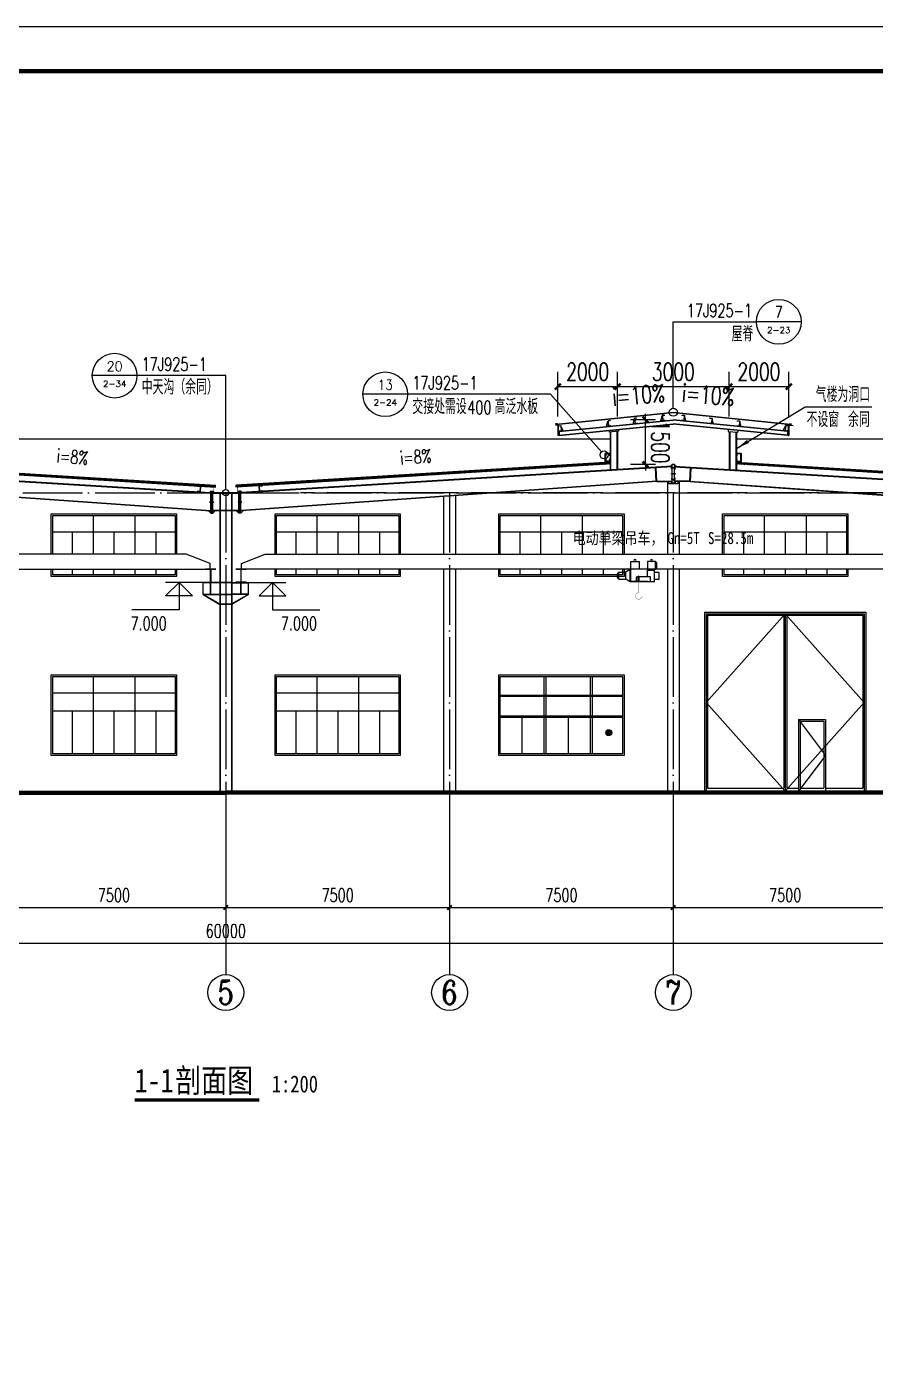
# Model space of a CAD drawing. Extents: x 14591016 to 15383666, y -730593 to -510197.
# Drawn here: x 15309785 to 15338244, y -617306 to -572943 of the extents above; entities that cross this region are included whole.
import ezdxf
from ezdxf.enums import TextEntityAlignment as Align

# ---------------------------------------------------------------- set-up
doc = ezdxf.new("R2010")
doc.units = 0
doc.header["$LTSCALE"] = 1000
doc.header["$MEASUREMENT"] = 0
doc.linetypes.add('DOTE', pattern=[2.42, 2, -0.2, 0.02, -0.2])
for name, color, linetype in [('06', 7, 'Continuous'), ('11', 3, 'Continuous'), ('AXIS', 3, 'Continuous'), ('AXIS_TEXT', 7, 'Continuous'), ('COLUMN', 2, 'Continuous'), ('DIM_IDEN', 3, 'Continuous'), ('DIM_LEAD', 3, 'Continuous'), ('DIM_SYMB', 3, 'Continuous'), ('DOTE', 1, 'DOTE'), ('PUB_DIM', 3, 'Continuous'), ('PUB_TEXT', 7, 'Continuous'), ('S_FLOOR', 2, 'Continuous'), ('TK', 4, 'Continuous'), ('WINDOW', 4, 'Continuous'), ('填充', 251, 'Continuous'), ('彩板', 4, 'Continuous'), ('梁柱', 3, 'Continuous'), ('立面线条', 7, 'Continuous')]:
    doc.layers.add(name, color=color, linetype=linetype)
doc.styles.add('_TCH_AXIS', font='COMPLEX', dxfattribs={"bigfont": 'GBCBIG'})
doc.styles.add('_TCH_DIM', font='SIMPLEX', dxfattribs={"bigfont": 'GBCBIG'})
doc.styles.add('_TCH_DIM_T3', font='SIMPLEX', dxfattribs={"width": 0.705882, "bigfont": 'GBCBIG'})
doc.styles.add('_TCH_LABEL', font='COMPLEX', dxfattribs={"bigfont": 'GBCBIG'})
doc.styles.add('COMPLEX', font='COMPLEX')
doc.styles.add('YAYA', font='', dxfattribs={"width": 0.8, "height": 1})
doc.styles.add('宋', font='', dxfattribs={"width": 0.8})
doc.styles.get('YAYA').set_extended_font_data('SimSun')
doc.styles.get('宋').set_extended_font_data('SimSun')
doc.dimstyles.new('_TCH_ARCH&&150', dxfattribs={"dimtxt": 446.25, "dimasz": 150, "dimexe": 375, "dimexo": 450, "dimgap": 189.375, "dimtad": 1, "dimdec": 0, "dimzin": 0, "dimdsep": 46, "dimtxsty": '_TCH_DIM_T3', "dimblk": 'ARCHTICK', "dimcen": 0.09, "dimclrt": 7, "dimazin": 2, "dimtfac": 1, "dimtdec": 0, "dimtix": 1, "dimtmove": 2, "dimatfit": 3, "dimfxl": 0, "dimtolj": 1, "dimtzin": 0, "dimarcsym": 0})
doc.dimstyles.new('_TCH_ARCH&&200', dxfattribs={"dimtxt": 595, "dimasz": 200, "dimexe": 500, "dimexo": 600, "dimgap": 200, "dimtad": 1, "dimdec": 0, "dimzin": 0, "dimdsep": 46, "dimtxsty": '_TCH_DIM_T3', "dimblk": 'ARCHTICK', "dimcen": 0.09, "dimclrt": 7, "dimazin": 2, "dimtfac": 1, "dimtdec": 0, "dimtix": 1, "dimtmove": 2, "dimatfit": 3, "dimfxl": 0, "dimtolj": 1, "dimtzin": 0, "dimarcsym": 0})

# ---------------------------------------------------------------- blocks, each defined once
blk = doc.blocks.new('A$C6EE6551E')
at = {"layer": 'COLUMN'}
blk.add_hatch(color=256, dxfattribs=at).paths.add_polyline_path([(5, 195), (75, 200), (77, 175), (82, 175), (80, 205), (0, 200), (13, 0), (93, 5), (91, 35), (86, 35), (88, 10), (18, 5)])
blk.add_lwpolyline([(93, 5), (13, 0), (0, 200), (80, 205), (82, 175), (77, 175), (75, 200), (5, 195), (18, 5), (88, 10), (86, 35), (91, 35)], close=True, dxfattribs=at)
blk = doc.blocks.new('A$C53AF4E09')
at = {"layer": 'COLUMN'}
blk.add_hatch(color=256, dxfattribs=at).paths.add_polyline_path([(350, 450), (0, 450), (0, 440), (170, 440), (170, 10), (0, 10), (0, 0), (350, 0), (350, 10), (180, 10), (180, 440), (350, 440)])
blk.add_lwpolyline([(0, 440), (0, 450), (350, 450), (350, 440), (180, 440), (180, 10), (350, 10), (350, 0), (0, 0), (0, 10), (170, 10), (170, 440)], close=True, dxfattribs=at)
blk = doc.blocks.new('A$C1CF62CEA')
at = {"color": 7}
for p, q in [((47, 913), (0, 867)), ((47, 677), (47, 913)), ((47, 913), (282, 913)), ((424, 1007), (282, 913)), ((282, 677), (282, 913)), ((1012, 1007), (424, 1007)), ((424, 583), (424, 1007)), ((448, 1264), (731, 1264)), ((448, 1007), (448, 1264)), ((448, 599), (448, 1007)), ((731, 1264), (731, 1007)), ((1279, 1264), (1012, 1264)), ((1012, 1264), (1012, 1007)), ((1012, 1007), (1279, 1007)), ((1012, 756), (1012, 1007)), ((1012, 975), (1247, 975)), ((1247, 583), (1247, 975)), ((1404, 897), (1247, 897)), ((1279, 1007), (1279, 1264)), ((1279, 1264), (1318, 1226)), ((1279, 1007), (1318, 1044)), ((1318, 1044), (1318, 1226)), ((1404, 662), (1404, 897)), ((0, 723), (0, 867)), ((47, 677), (0, 723)), ((47, 677), (282, 677)), ((424, 583), (282, 677)), ((1247, 583), (424, 583)), ((679, 599), (448, 599)), ((679, 744), (632, 744)), ((632, 744), (632, 599)), ((718, 779), (679, 756)), ((679, 756), (679, 583)), ((718, 779), (718, 583)), ((1110, 756), (718, 756)), ((718, 756), (718, 599)), ((1012, 599), (718, 599)), ((1012, 599), (1110, 599)), ((1110, 599), (1110, 756)), ((1404, 662), (1247, 662))]:
    blk.add_line(p, q, dxfattribs=at)
at = {"color": 7, "linetype": 'ByBlock', "const_width": 7.84}
blk.add_lwpolyline([(830, 116, -2.414214), (718, 227), (718, 583)], format="xyb", dxfattribs=at)
at = {"color": 7, "extrusion": (0, 0, -1)}
for centre in [(589, 1299), (1145, 1299)]:
    blk.add_ellipse(centre, major_axis=(24.4, 24.4), ratio=1, start_param=3.926991, end_param=10.210176, dxfattribs=at)
blk = doc.blocks.new('A$C72861E34')
for p, q in [((0, 0), (0, 150)), ((0, 150), (60, 150)), ((60, 0), (0, 0)), ((3, 147), (3, 3)), ((57, 147), (3, 147)), ((3, 3), (58, 3)), ((57, 123), (57, 147)), ((60, 123), (57, 123)), ((57, 27), (60, 27)), ((58, 3), (57, 27)), ((60, 150), (60, 123)), ((60, 27), (60, 0))]:
    blk.add_line(p, q)
blk = doc.blocks.new('A$C2E1941DB')
at = {"color": 3, "linetype": 'ByBlock'}
for points in [[(55, 0), (0, 0), (55, 150)], [(57, 150), (55, 150), (55, 0), (57, 0)], [(117, 140), (117, 160), (57, 160), (57, 0), (117, 0), (117, 20)], [(115, 140), (115, 158), (60, 158), (60, 3), (115, 3), (115, 20)]]:
    blk.add_lwpolyline(points, dxfattribs=at)
blk = doc.blocks.new('A$C19DF6FF6')
at = {"xscale": -2.0736, "yscale": 2.0736, "zscale": 2.0736, "rotation": 355.4260438756032}
blk.add_blockref('A$C2E1941DB', (242, 0), dxfattribs=at)
blk = doc.blocks.new('GeYuanFrame_76127112', base_point=(20.09, 4.53))
at = {"layer": 'TK'}
blk.add_lwpolyline([(20.09, 4.53), (20.09, 598.53), (861.09, 598.53), (861.09, 4.53)], close=True, dxfattribs=at)
at = {"layer": 'TK', "const_width": 1}
blk.add_lwpolyline([(45.09, 588.53), (851.09, 588.53), (851.09, 14.53), (45.09, 14.53)], close=True, dxfattribs=at)
blk = doc.blocks.new('_ArchTick')
at = {"color": 0, "linetype": 'ByBlock', "const_width": 0.4}
blk.add_lwpolyline([(-0.5, -0.5), (0.5, 0.5)], dxfattribs=at)
blk = doc.blocks.new('*D619')
at = {"layer": 'Defpoints', "color": 0}
for p in [(15330534, -586129), (15331466, -586129), (15331466, -587629)]:
    blk.add_point(p, dxfattribs=at)
at = {"layer": 'PUB_DIM', "color": 0, "lineweight": -2}
for p, q in [((15330534, -586129), (15330534, -585929)), ((15330866, -586129), (15330034, -586129)), ((15330534, -587630), (15330534, -586129)), ((15330866, -587630), (15330034, -587630)), ((15330534, -587630), (15330534, -587830))]:
    blk.add_line(p, q, dxfattribs=at)
at = {"layer": 'PUB_DIM', "color": 0, "lineweight": -2, "xscale": 200, "yscale": 200, "zscale": 200}
for p, rotation in [((15330534, -586129), 270.0090164253835), ((15330534, -587630), 90.00901642538352)]:
    blk.add_blockref('_ArchTick', p, dxfattribs=dict(at, rotation=rotation))
at = {"layer": 'PUB_DIM', "color": 7, "insert": (15331031, -586879), "char_height": 595, "attachment_point": 5, "rotation": 270.009, "style": '_TCH_DIM_T3'}
blk.add_mtext('\\A1;1500', dxfattribs=at)
blk = doc.blocks.new('*D620')
at = {"layer": 'Defpoints', "color": 0}
for p in [(15335336, -585018), (15333336, -586618), (15335336, -586618)]:
    blk.add_point(p, dxfattribs=at)
at = {"layer": 'PUB_DIM', "color": 0, "lineweight": -2}
for p, q in [((15333336, -586018), (15333336, -584518)), ((15335336, -586018), (15335336, -584518)), ((15333336, -585018), (15335336, -585018))]:
    blk.add_line(p, q, dxfattribs=at)
at = {"layer": 'PUB_DIM', "color": 0, "lineweight": -2, "xscale": 200, "yscale": 200, "zscale": 200, "rotation": 180}
blk.add_blockref('_ArchTick', (15333336, -585018), dxfattribs=at)
at = {"layer": 'PUB_DIM', "color": 0, "lineweight": -2, "xscale": 200, "yscale": 200, "zscale": 200}
blk.add_blockref('_ArchTick', (15335336, -585018), dxfattribs=at)
at = {"layer": 'PUB_DIM', "color": 7, "insert": (15334336, -584520), "char_height": 595, "attachment_point": 5, "style": '_TCH_DIM_T3'}
blk.add_mtext('\\A1;2000', dxfattribs=at)
blk = doc.blocks.new('*D621')
at = {"layer": 'Defpoints', "color": 0}
for p in [(15333336, -585018), (15329596, -586618), (15333336, -586618)]:
    blk.add_point(p, dxfattribs=at)
at = {"layer": 'PUB_DIM', "color": 0, "lineweight": -2}
for p, q in [((15329596, -586018), (15329596, -584518)), ((15333336, -586018), (15333336, -584518)), ((15329596, -585018), (15333336, -585018))]:
    blk.add_line(p, q, dxfattribs=at)
at = {"layer": 'PUB_DIM', "color": 0, "lineweight": -2, "xscale": 200, "yscale": 200, "zscale": 200, "rotation": 180}
blk.add_blockref('_ArchTick', (15329596, -585018), dxfattribs=at)
at = {"layer": 'PUB_DIM', "color": 0, "lineweight": -2, "xscale": 200, "yscale": 200, "zscale": 200}
blk.add_blockref('_ArchTick', (15333336, -585018), dxfattribs=at)
at = {"layer": 'PUB_DIM', "color": 7, "insert": (15331466, -584520), "char_height": 595, "attachment_point": 5, "style": '_TCH_DIM_T3'}
blk.add_mtext('\\A1;3000', dxfattribs=at)
blk = doc.blocks.new('*D622')
at = {"layer": 'Defpoints', "color": 0}
for p in [(15329596, -585018), (15327596, -586618), (15329596, -586618)]:
    blk.add_point(p, dxfattribs=at)
at = {"layer": 'PUB_DIM', "color": 0, "lineweight": -2}
for p, q in [((15327596, -586018), (15327596, -584518)), ((15329596, -586018), (15329596, -584518)), ((15327596, -585018), (15329596, -585018))]:
    blk.add_line(p, q, dxfattribs=at)
at = {"layer": 'PUB_DIM', "color": 0, "lineweight": -2, "xscale": 200, "yscale": 200, "zscale": 200, "rotation": 180}
blk.add_blockref('_ArchTick', (15327596, -585018), dxfattribs=at)
at = {"layer": 'PUB_DIM', "color": 0, "lineweight": -2, "xscale": 200, "yscale": 200, "zscale": 200}
blk.add_blockref('_ArchTick', (15329596, -585018), dxfattribs=at)
at = {"layer": 'PUB_DIM', "color": 7, "insert": (15328596, -584520), "char_height": 595, "attachment_point": 5, "style": '_TCH_DIM_T3'}
blk.add_mtext('\\A1;2000', dxfattribs=at)
blk = doc.blocks.new('_AXISO')
blk.add_circle((0, 0), 0.5)
at = {"layer": 'AXIS_TEXT', "style": 'COMPLEX', "width": 1.041667}
blk.add_attdef('A', text='', height=0.56, dxfattribs=at).set_placement((-0.25, -0.28), (0.25, -0.28), align=Align.FIT)
blk = doc.blocks.new('*D633')
at = {"layer": 'AXIS', "color": 0, "lineweight": -2}
for p, q in [((15286466, -599185), (15286466, -604060)), ((15346466, -599185), (15346466, -604060)), ((15286466, -603685), (15346466, -603685))]:
    blk.add_line(p, q, dxfattribs=at)
at = {"layer": 'Defpoints', "color": 0}
for p in [(15286466, -598735), (15346466, -598735), (15346466, -603685)]:
    blk.add_point(p, dxfattribs=at)
at = {"layer": 'AXIS', "color": 0, "lineweight": -2, "xscale": 150, "yscale": 150, "zscale": 150, "rotation": 180}
blk.add_blockref('_ArchTick', (15286466, -603685), dxfattribs=at)
at = {"layer": 'AXIS', "color": 0, "lineweight": -2, "xscale": 150, "yscale": 150, "zscale": 150}
blk.add_blockref('_ArchTick', (15346466, -603685), dxfattribs=at)
at = {"layer": 'AXIS', "color": 7, "insert": (15316466, -603272), "char_height": 446.2, "attachment_point": 5, "style": '_TCH_DIM_T3'}
blk.add_mtext('\\A1;60000', dxfattribs=at)
blk = doc.blocks.new('*D637')
at = {"layer": 'AXIS', "color": 0, "lineweight": -2}
for p, q in [((15308966, -599185), (15308966, -602860)), ((15316466, -599185), (15316466, -602860)), ((15308966, -602485), (15316466, -602485))]:
    blk.add_line(p, q, dxfattribs=at)
at = {"layer": 'Defpoints', "color": 0}
for p in [(15308966, -598735), (15316466, -598735), (15316466, -602485)]:
    blk.add_point(p, dxfattribs=at)
at = {"layer": 'AXIS', "color": 0, "lineweight": -2, "xscale": 150, "yscale": 150, "zscale": 150, "rotation": 180}
blk.add_blockref('_ArchTick', (15308966, -602485), dxfattribs=at)
at = {"layer": 'AXIS', "color": 0, "lineweight": -2, "xscale": 150, "yscale": 150, "zscale": 150}
blk.add_blockref('_ArchTick', (15316466, -602485), dxfattribs=at)
at = {"layer": 'AXIS', "color": 7, "insert": (15312716, -602072), "char_height": 446.2, "attachment_point": 5, "style": '_TCH_DIM_T3'}
blk.add_mtext('\\A1;7500', dxfattribs=at)
blk = doc.blocks.new('*D638')
at = {"layer": 'AXIS', "color": 0, "lineweight": -2}
for p, q in [((15316466, -599185), (15316466, -602860)), ((15323966, -599185), (15323966, -602860)), ((15316466, -602485), (15323966, -602485))]:
    blk.add_line(p, q, dxfattribs=at)
at = {"layer": 'Defpoints', "color": 0}
for p in [(15316466, -598735), (15323966, -598735), (15323966, -602485)]:
    blk.add_point(p, dxfattribs=at)
at = {"layer": 'AXIS', "color": 0, "lineweight": -2, "xscale": 150, "yscale": 150, "zscale": 150, "rotation": 180}
blk.add_blockref('_ArchTick', (15316466, -602485), dxfattribs=at)
at = {"layer": 'AXIS', "color": 0, "lineweight": -2, "xscale": 150, "yscale": 150, "zscale": 150}
blk.add_blockref('_ArchTick', (15323966, -602485), dxfattribs=at)
at = {"layer": 'AXIS', "color": 7, "insert": (15320216, -602072), "char_height": 446.2, "attachment_point": 5, "style": '_TCH_DIM_T3'}
blk.add_mtext('\\A1;7500', dxfattribs=at)
blk = doc.blocks.new('*D639')
at = {"layer": 'AXIS', "color": 0, "lineweight": -2}
for p, q in [((15323966, -599185), (15323966, -602860)), ((15331466, -599185), (15331466, -602860)), ((15323966, -602485), (15331466, -602485))]:
    blk.add_line(p, q, dxfattribs=at)
at = {"layer": 'Defpoints', "color": 0}
for p in [(15323966, -598735), (15331466, -598735), (15331466, -602485)]:
    blk.add_point(p, dxfattribs=at)
at = {"layer": 'AXIS', "color": 0, "lineweight": -2, "xscale": 150, "yscale": 150, "zscale": 150, "rotation": 180}
blk.add_blockref('_ArchTick', (15323966, -602485), dxfattribs=at)
at = {"layer": 'AXIS', "color": 0, "lineweight": -2, "xscale": 150, "yscale": 150, "zscale": 150}
blk.add_blockref('_ArchTick', (15331466, -602485), dxfattribs=at)
at = {"layer": 'AXIS', "color": 7, "insert": (15327716, -602072), "char_height": 446.2, "attachment_point": 5, "style": '_TCH_DIM_T3'}
blk.add_mtext('\\A1;7500', dxfattribs=at)
blk = doc.blocks.new('*D640')
at = {"layer": 'AXIS', "color": 0, "lineweight": -2}
for p, q in [((15331466, -599185), (15331466, -602860)), ((15338966, -599185), (15338966, -602860)), ((15331466, -602485), (15338966, -602485))]:
    blk.add_line(p, q, dxfattribs=at)
at = {"layer": 'Defpoints', "color": 0}
for p in [(15331466, -598735), (15338966, -598735), (15338966, -602485)]:
    blk.add_point(p, dxfattribs=at)
at = {"layer": 'AXIS', "color": 0, "lineweight": -2, "xscale": 150, "yscale": 150, "zscale": 150, "rotation": 180}
blk.add_blockref('_ArchTick', (15331466, -602485), dxfattribs=at)
at = {"layer": 'AXIS', "color": 0, "lineweight": -2, "xscale": 150, "yscale": 150, "zscale": 150}
blk.add_blockref('_ArchTick', (15338966, -602485), dxfattribs=at)
at = {"layer": 'AXIS', "color": 7, "insert": (15335216, -602072), "char_height": 446.2, "attachment_point": 5, "style": '_TCH_DIM_T3'}
blk.add_mtext('\\A1;7500', dxfattribs=at)

msp = doc.modelspace()

# ---------------------------------------------------------------- hatches: boundary and pattern name
at = {"layer": 'WINDOW'}
msp.add_hatch(color=250, dxfattribs=at).paths.add_polyline_path([(15329403.6, -596622.3, 1), (15329203.6, -596622.3, 1)])
at = {"layer": '填充', "ltscale": 0.5}
h = msp.add_hatch(dxfattribs=at)
h.set_pattern_fill('ANSI37', color=256, scale=20, style=0)
h.set_pattern_definition([(45, (135493.567, -342094.956), (-22.4506403, 22.4506403), []), (135, (135493.567, -342094.956), (-22.4506403, -22.4506403), [])])
h.paths.add_polyline_path([(15299345.9, -587562.6), (15286810.7, -588336.5), (15286810.7, -588386.7), (15286958.1, -588377.6), (15286960.6, -588375.1), (15287165.8, -588359.1), (15287165.8, -588364.8), (15287512.4, -588343.4), (15287512.3, -588341.1), (15287592.1, -588336.2), (15299345.9, -587612.7)])
h.paths.add_polyline_path([(15303585.9, -587564.4), (15303585.9, -587614.5), (15316121.6, -588386.7), (15316121.6, -588336.5)])
h.paths.add_polyline_path([(15329345.9, -587612.7), (15329345.9, -587562.6), (15316810.7, -588336.5), (15316810.7, -588386.7)])
h.paths.add_polyline_path([(15333585.9, -587562.6), (15333585.9, -587612.7), (15345766.5, -588364.8), (15345766.5, -588359.1), (15345971.7, -588375.1), (15345974.2, -588377.6), (15346121.6, -588386.7), (15346121.6, -588336.5)])

# ---------------------------------------------------------------- linework, layer by layer
for p, q in [((15327526.9, -586275), (15331466.1, -585877.2)), ((15331466.1, -585902.2), (15327528.9, -586299.9)), ((15331466.1, -585877.2), (15335407.8, -586274.9)), ((15335405.7, -586299.8), (15331466.1, -585902.2)), ((15327526.9, -586275), (15327528.9, -586299.9)), ((15327595.9, -586318.5), (15327620.9, -586316.7)), ((15327595.9, -586318.5), (15327595.9, -586662.7)), ((15327620.9, -586662.7), (15327620.9, -586316.7)), ((15329624.8, -586463.5), (15329629.1, -586517.8)), ((15335298.3, -586334.1), (15335295.5, -586333.9)), ((15335393.7, -586308.4), (15335392.5, -586329.5)), ((15335393.7, -586308.4), (15335482.8, -586317.4)), ((15335407.8, -586274.9), (15335405.7, -586299.8)), ((15327620.9, -586662.7), (15327595.9, -586662.7)), ((15329629.1, -586517.8), (15329315.1, -586540.9)), ((15329345.9, -586538.7), (15329345.9, -587813.5)), ((15329365.9, -586537.2), (15329365.9, -587812.3)), ((15329575.9, -586521.8), (15329575.9, -587799.3)), ((15329595.9, -586520.3), (15329595.9, -587798.1)), ((15333304, -586518.6), (15333628.9, -586542.8)), ((15333335.9, -586521), (15333335.9, -587798.1)), ((15333355.9, -586522.5), (15333355.9, -587799.4)), ((15333565.9, -586538.1), (15333565.9, -587812.3)), ((15333585.9, -586539.6), (15333585.9, -587813.5)), ((15335310.9, -586662.6), (15335335.9, -586662.6)), ((15303586, -587554.4), (15316121.6, -588326.5)), ((15316121.6, -588336.5), (15303586, -587564.4)), ((15303586, -587614.6), (15316121.6, -588386.7)), ((15329345.6, -587552.6), (15316810.7, -588326.5)), ((15316810.7, -588336.5), (15329345.6, -587562.6)), ((15329345.6, -587612.7), (15316810.7, -588386.7)), ((15333585.6, -587552.5), (15346121.6, -588326.5)), ((15333585.6, -587562.6), (15346121.6, -588336.5)), ((15346121.6, -588386.7), (15333585.6, -587612.7)), ((15331266.1, -588205.5), (15331266.1, -590634.8)), ((15331666.1, -588205.5), (15331666.1, -590634.8)), ((15316121.6, -588386.7), (15316121.6, -588326.5)), ((15316121.6, -588386.7), (15316121.6, -588336.5)), ((15316810.7, -588386.7), (15316810.7, -588326.5)), ((15316810.7, -588386.7), (15316810.7, -588336.5)), ((15324166.1, -588681.3), (15324166.1, -590634.8)), ((15323766.1, -588709.5), (15323766.1, -590634.8)), ((15323766.1, -591134.8), (15323766.1, -598584.8)), ((15324166.1, -591134.8), (15324166.1, -598584.8)), ((15331266.1, -591134.8), (15331266.1, -598584.8)), ((15331666.1, -591134.8), (15331666.1, -598584.8))]:
    msp.add_line(p, q)
for points in [[(15327582.6, -586262.5), (15327520.9, -586269.5), (15327524.1, -586305.8), (15327593.4, -586300.9), (15327593.4, -586339.3)], [(15335393.7, -586308.4), (15335310.9, -586304.3), (15335310.9, -586662.6)], [(15335391.9, -586329.5), (15335335.9, -586326.3), (15335335.9, -586662.6)], [(15335352.1, -586262.4), (15335413.8, -586269.5), (15335410.5, -586305.7), (15335341.3, -586300.8), (15335341.3, -586339.2)], [(15329345.9, -586784.8), (15303585.9, -586784.8)], [(15346423.9, -586784.8), (15333585.9, -586784.8)], [(15315966.1, -588902.8), (15315936.1, -588902.8), (15315936.1, -588882.8), (15315966.1, -588882.8)], [(15316026.1, -588882.8), (15316056.1, -588882.8), (15316056.1, -588902.8), (15316026.1, -588902.8)], [(15316906.1, -588882.8), (15316876.1, -588882.8), (15316876.1, -588902.8), (15316906.1, -588902.8)], [(15316966.1, -588902.8), (15316996.1, -588902.8), (15316996.1, -588882.8), (15316966.1, -588882.8)], [(15261266.1, -598734.8), (15286226.1, -598734.8), (15286226.1, -598584.8), (15316466.1, -598584.8)], [(15261266.1, -598834.8), (15286326.1, -598834.8), (15286326.1, -598684.8), (15316466.1, -598684.8)], [(15371666.1, -598734.8), (15346706.1, -598734.8), (15346706.1, -598584.8), (15316466.1, -598584.8)], [(15371666.1, -598834.8), (15346606.1, -598834.8), (15346606.1, -598684.8), (15316466.1, -598684.8)]]:
    msp.add_lwpolyline(points)
for points, const_width in [([(15329340.5, -587189.5), (15329340.5, -587248.9), (15329170.7, -587248.9), (15329170.7, -587298.2), (15329155.7, -587298.2), (15329155.7, -587332.8), (15329175.9, -587355.1)], 5), ([(15333591.8, -587191.3), (15333591.8, -587250.8), (15333761.6, -587250.8), (15333761.6, -587300.1), (15333776.6, -587300.1), (15333776.6, -587334.6), (15333756.4, -587356.9)], 5), ([(15316041.1, -588549.8), (15315951.1, -588549.8)], 5), ([(15316041.1, -588650.6), (15315951.1, -588650.6)], 5), ([(15316891.1, -588549.8), (15316981.1, -588549.8)], 5), ([(15316891.1, -588650.6), (15316981.1, -588650.6)], 5), ([(15316041.1, -588792.3), (15315951.1, -588792.3)], 5), ([(15316041.1, -588993.2), (15315951.1, -588993.2)], 5), ([(15316041.1, -589134.9), (15315951.1, -589134.9)], 5), ([(15316891.1, -588792.3), (15316981.1, -588792.3)], 5), ([(15316891.1, -588993.2), (15316981.1, -588993.2)], 5), ([(15316891.1, -589134.9), (15316981.1, -589134.9)], 5), ([(15316041.1, -589235.8), (15315951.1, -589235.8)], 5), ([(15316891.1, -589235.8), (15316981.1, -589235.8)], 5), ([(15261266.1, -598784.8), (15286276.1, -598784.8), (15286276.1, -598634.8), (15316466.1, -598634.8)], 100), ([(15371666.1, -598784.8), (15346656.1, -598784.8), (15346656.1, -598634.8), (15316466.1, -598634.8)], 100)]:
    msp.add_lwpolyline(points, dxfattribs=dict(const_width=const_width))
at = {"color": 4}
msp.add_lwpolyline([(15331616.3, -588205.5), (15331616.3, -588278.5), (15331316.3, -588278.5), (15331316.3, -588205.5)], dxfattribs=at)
at = {"color": 7, "ltscale": 5}
for points in [[(15286991.1, -591134.8), (15315941.1, -591134.8), (15315941.1, -590944.8), (15315141.1, -590634.8), (15287791.1, -590634.8), (15286991.1, -590944.8)], [(15345941.1, -591134.8), (15316991.1, -591134.8), (15316991.1, -590944.8), (15317791.1, -590634.8), (15345141.1, -590634.8), (15345941.1, -590944.8)]]:
    msp.add_lwpolyline(points, close=True, dxfattribs=at)
at = {"layer": '06', "linetype": 'ByBlock'}
for p, q in [((15333309.4, -586450.8), (15333304, -586518.6)), ((15327639.2, -586512.1), (15327639.2, -586662.6)), ((15329311.4, -586494.8), (15329315.1, -586540.9)), ((15333633.7, -586483.2), (15333628.9, -586542.8)), ((15335293.3, -586512.2), (15335293.3, -586662.6))]:
    msp.add_line(p, q, dxfattribs=at)
at = {"layer": '11'}
for p, q in [((15327639.3, -586512.2), (15331465.9, -586129.1)), ((15327639.3, -586527.3), (15331465.9, -586144.2)), ((15327639.3, -586647.7), (15331465.3, -586264.6)), ((15327639.3, -586662.7), (15331465.3, -586279.7)), ((15335293.3, -586647.6), (15331465.3, -586264.6)), ((15335293.3, -586662.6), (15331465.3, -586279.7)), ((15335293.3, -586512.2), (15331465.9, -586129.1)), ((15335293.3, -586527.2), (15331465.9, -586144.2))]:
    msp.add_line(p, q, dxfattribs=at)
at = {"layer": 'AXIS'}
for p, q in [((15316466.1, -598734.8), (15316466.1, -604734.8)), ((15323966.1, -598734.8), (15323966.1, -604734.8)), ((15331466.1, -598734.8), (15331466.1, -604734.8))]:
    msp.add_line(p, q, dxfattribs=at)
at = {"layer": 'DIM_IDEN'}
for p, q in [((15313489.7, -584650.5), (15311989.7, -584650.5)), ((15316466.1, -584650.5), (15313489.7, -584650.5)), ((15316466.1, -588466.7), (15316466.1, -584650.5))]:
    msp.add_line(p, q, dxfattribs=at)
for centre, radius in [((15312739.7, -584650.5), 750), ((15316466.1, -588570.5), 103.8)]:
    msp.add_circle(centre, radius, dxfattribs=at)
at = {"layer": 'DIM_LEAD'}
for p, q in [((15333585.9, -587091.2), (15335888.3, -585693)), ((15335888.3, -585693), (15338121.4, -585693))]:
    msp.add_line(p, q, dxfattribs=at)
msp.add_lwpolyline([(15333585.9, -587091.2, 0, 120, 0), (15333970.5, -586857.6, 0, 0, 0)], format="xyseb", dxfattribs=at)
at = {"layer": 'DIM_SYMB', "const_width": 105}
msp.add_lwpolyline([(15313411.1, -608938.7), (15317587.2, -608938.7)], dxfattribs=at)
at = {"layer": 'DOTE'}
for p, q in [((15261266.1, -588584.8), (15371666.1, -588584.8)), ((15316466.1, -588584.8), (15316466.1, -598734.8)), ((15348466.1, -588584.8), (15318966.1, -588584.8)), ((15323966.1, -588584.8), (15323966.1, -598734.8)), ((15331466.1, -588584.8), (15331466.1, -598734.8)), ((15261266.1, -598584.8), (15371666.1, -598584.8)), ((15348466.1, -598584.8), (15316466.1, -598584.8))]:
    msp.add_line(p, q, dxfattribs=at)
at = {"layer": 'PUB_DIM'}
for p, q in [((15331466.1, -582846), (15334251.2, -582846)), ((15331466.1, -585742.8), (15331466.1, -582846)), ((15335751.2, -582846), (15334251.2, -582846)), ((15322561.2, -585276), (15321061.2, -585276)), ((15327346.2, -585276), (15322561.2, -585276)), ((15329057, -587206.6), (15327346.2, -585276)), ((15314899.5, -591584.8), (15314449.5, -592034.8)), ((15315924.5, -591584.8), (15314449.5, -591584.8)), ((15314899.5, -591584.8), (15315349.5, -592034.8)), ((15314899.5, -591584.8), (15314899.5, -592500.5)), ((15317007.8, -591584.8), (15318482.8, -591584.8)), ((15318032.8, -591584.8), (15317582.8, -592034.8)), ((15318032.8, -591584.8), (15318482.8, -592034.8)), ((15318032.8, -591584.8), (15318032.8, -592500.5)), ((15315349.5, -592034.8), (15314449.5, -592034.8)), ((15317582.8, -592034.8), (15318482.8, -592034.8)), ((15314899.5, -592500.5), (15313317.2, -592500.5)), ((15318032.8, -592500.5), (15319615.1, -592500.5))]:
    msp.add_line(p, q, dxfattribs=at)
for points in [[(15331029.8, -585707.8, 0, 0, 0), (15329672.6, -585814.7, 160, 0, 0), (15329074.4, -585861.8, 0, 0, 0)], [(15331902.4, -585707.8, 0, 0, 0), (15333259.7, -585814.7, 160, 0, 0), (15333857.9, -585861.8, 0, 0, 0)], [(15310064, -587655.4, 0, 0, 0), (15312107.6, -587816.4, 120, 0, 0), (15312556.2, -587851.8, 0, 0, 0)], [(15324118.3, -587655.4, 0, 0, 0), (15322074.7, -587816.4, 120, 0, 0), (15321626.1, -587851.8, 0, 0, 0)]]:
    msp.add_lwpolyline(points, format="xyseb", dxfattribs=at)
for centre, radius in [((15335001.2, -582846), 750), ((15321811.2, -585276), 750), ((15331466.1, -585877.2), 134.4), ((15329146.2, -587307.1), 134.4)]:
    msp.add_circle(centre, radius, dxfattribs=at)
at = {"layer": 'S_FLOOR'}
for p, q in [((15329196.5, -587565), (15329196.5, -587256.5)), ((15329206.5, -587564.4), (15329206.5, -587316.7)), ((15333725.8, -587566.2), (15333725.8, -587318.5)), ((15333735.8, -587566.8), (15333735.8, -587258.3))]:
    msp.add_line(p, q, dxfattribs=at)
at = {"layer": 'WINDOW', "color": 250}
for p, q in [((15312016.1, -589334.8), (15312016.1, -590634.8)), ((15313416.1, -589334.8), (15313416.1, -590634.8)), ((15319516.1, -589334.8), (15319516.1, -590634.8)), ((15320916.1, -589334.8), (15320916.1, -590634.8)), ((15327016.1, -589334.8), (15327016.1, -590634.8)), ((15328416.1, -589334.8), (15328416.1, -590634.8)), ((15334516.1, -589334.8), (15334516.1, -590634.8)), ((15335916.1, -589334.8), (15335916.1, -590634.8)), ((15310666.1, -589884.8), (15314766.1, -589884.8)), ((15311316.1, -589884.8), (15311316.1, -590634.8)), ((15312716.1, -589884.8), (15312716.1, -590634.8)), ((15314116.1, -589884.8), (15314116.1, -590634.8)), ((15318166.1, -589884.8), (15322266.1, -589884.8)), ((15318816.1, -589884.8), (15318816.1, -590634.8)), ((15320216.1, -589884.8), (15320216.1, -590634.8)), ((15321616.1, -589884.8), (15321616.1, -590634.8)), ((15325666.1, -589884.8), (15329766.1, -589884.8)), ((15326316.1, -589884.8), (15326316.1, -590634.8)), ((15327716.1, -589884.8), (15327716.1, -590634.8)), ((15329116.1, -589884.8), (15329116.1, -590634.8)), ((15333166.1, -589884.8), (15337266.1, -589884.8)), ((15333816.1, -589884.8), (15333816.1, -590634.8)), ((15335216.1, -589884.8), (15335216.1, -590634.8)), ((15336616.1, -589884.8), (15336616.1, -590634.8)), ((15311316.1, -591134.8), (15311316.1, -591334.8)), ((15312016.1, -591134.8), (15312016.1, -591334.8)), ((15312716.1, -591134.8), (15312716.1, -591334.8)), ((15313416.1, -591134.8), (15313416.1, -591334.8)), ((15314116.1, -591134.8), (15314116.1, -591334.8)), ((15318816.1, -591134.8), (15318816.1, -591334.8)), ((15319516.1, -591134.8), (15319516.1, -591334.8)), ((15320216.1, -591134.8), (15320216.1, -591334.8)), ((15320916.1, -591134.8), (15320916.1, -591334.8)), ((15321616.1, -591134.8), (15321616.1, -591334.8)), ((15326316.1, -591134.8), (15326316.1, -591334.8)), ((15327016.1, -591134.8), (15327016.1, -591334.8)), ((15327716.1, -591134.8), (15327716.1, -591334.8)), ((15328416.1, -591134.8), (15328416.1, -591334.8)), ((15329116.1, -591134.8), (15329116.1, -591334.8)), ((15333816.1, -591134.8), (15333816.1, -591334.8)), ((15334516.1, -591134.8), (15334516.1, -591334.8)), ((15335216.1, -591134.8), (15335216.1, -591334.8)), ((15335916.1, -591134.8), (15335916.1, -591334.8)), ((15336616.1, -591134.8), (15336616.1, -591334.8)), ((15332516.1, -592584.8), (15337916.1, -592584.8)), ((15332516.1, -592584.8), (15332516.1, -598584.8)), ((15332566.1, -592634.8), (15337866.1, -592634.8)), ((15332566.1, -592634.8), (15332566.1, -598584.8)), ((15332616.1, -592684.8), (15335166.1, -592684.8)), ((15332616.1, -592684.8), (15332616.1, -598484.8)), ((15335166.1, -592684.8), (15335166.1, -598484.8)), ((15335216.1, -592634.8), (15335216.1, -598584.8)), ((15335266.1, -592684.8), (15335266.1, -596184.8)), ((15335266.1, -592684.8), (15337816.1, -592684.8)), ((15337816.1, -592684.8), (15337816.1, -598484.8)), ((15337866.1, -592634.8), (15337866.1, -598584.8)), ((15337916.1, -592584.8), (15337916.1, -598584.8)), ((15312016.1, -594734.8), (15312016.1, -597334.8)), ((15313416.1, -594734.8), (15313416.1, -597334.8)), ((15319516.1, -594734.8), (15319516.1, -597334.8)), ((15320916.1, -594734.8), (15320916.1, -597334.8)), ((15310666.1, -595284.8), (15314766.1, -595284.8)), ((15318166.1, -595284.8), (15322266.1, -595284.8)), ((15310666.1, -595884.8), (15314766.1, -595884.8)), ((15311316.1, -595884.8), (15311316.1, -597334.8)), ((15312716.1, -595884.8), (15312716.1, -597334.8)), ((15314116.1, -595884.8), (15314116.1, -597334.8)), ((15318166.1, -595884.8), (15322266.1, -595884.8)), ((15318816.1, -595884.8), (15318816.1, -597334.8)), ((15320216.1, -595884.8), (15320216.1, -597334.8)), ((15321616.1, -595884.8), (15321616.1, -597334.8)), ((15326391.1, -596109.8), (15326391.1, -597334.8)), ((15327941.1, -596109.8), (15327941.1, -597334.8)), ((15335266.1, -596184.8), (15335266.1, -598484.8)), ((15335666.1, -596184.8), (15336566.1, -596184.8)), ((15335666.1, -596184.8), (15335666.1, -598584.8)), ((15335716.1, -596234.8), (15336516.1, -596234.8)), ((15335716.1, -596234.8), (15335716.1, -598484.8)), ((15336516.1, -596234.8), (15336516.1, -598484.8)), ((15336566.1, -596184.8), (15336566.1, -598584.8)), ((15332516.1, -598584.8), (15337916.1, -598584.8)), ((15332616.1, -598484.8), (15335166.1, -598484.8)), ((15335266.1, -598484.8), (15335666.1, -598484.8)), ((15335716.1, -598484.8), (15336216.1, -598484.8)), ((15336216.1, -598484.8), (15336516.1, -598484.8)), ((15336566.1, -598484.8), (15337816.1, -598484.8))]:
    msp.add_line(p, q, dxfattribs=at)
for points in [[(15310616.1, -590634.8), (15310616.1, -589284.8), (15314816.1, -589284.8), (15314816.1, -590634.8)], [(15310666.1, -590634.8), (15310666.1, -589334.8), (15314766.1, -589334.8), (15314766.1, -590634.8)], [(15318116.1, -590634.8), (15318116.1, -589284.8), (15322316.1, -589284.8), (15322316.1, -590634.8)], [(15318166.1, -590634.8), (15318166.1, -589334.8), (15322266.1, -589334.8), (15322266.1, -590634.8)], [(15325616.1, -590634.8), (15325616.1, -589284.8), (15329816.1, -589284.8), (15329816.1, -590634.8)], [(15325666.1, -590634.8), (15325666.1, -589334.8), (15329766.1, -589334.8), (15329766.1, -590634.8)], [(15333116.1, -590634.8), (15333116.1, -589284.8), (15337316.1, -589284.8), (15337316.1, -590634.8)], [(15333166.1, -590634.8), (15333166.1, -589334.8), (15337266.1, -589334.8), (15337266.1, -590634.8)], [(15314816.1, -591134.8), (15314816.1, -591384.8), (15310616.1, -591384.8), (15310616.1, -591134.8)], [(15314766.1, -591134.8), (15314766.1, -591334.8), (15310666.1, -591334.8), (15310666.1, -591134.8)], [(15322316.1, -591134.8), (15322316.1, -591384.8), (15318116.1, -591384.8), (15318116.1, -591134.8)], [(15322266.1, -591134.8), (15322266.1, -591334.8), (15318166.1, -591334.8), (15318166.1, -591134.8)], [(15329816.1, -591134.8), (15329816.1, -591384.8), (15325616.1, -591384.8), (15325616.1, -591134.8)], [(15329766.1, -591134.8), (15329766.1, -591334.8), (15325666.1, -591334.8), (15325666.1, -591134.8)], [(15337316.1, -591134.8), (15337316.1, -591384.8), (15333116.1, -591384.8), (15333116.1, -591134.8)], [(15337266.1, -591134.8), (15337266.1, -591334.8), (15333166.1, -591334.8), (15333166.1, -591134.8)], [(15335216.1, -592634.8), (15332566.1, -595609.8), (15335216.1, -598584.8), (15337866.1, -595609.8), (15335216.1, -592634.8)], [(15335666.1, -596184.8), (15336566.1, -597384.8), (15335666.1, -598584.8)]]:
    msp.add_lwpolyline(points, dxfattribs=at)
for points in [[(15310616.1, -594684.8), (15314816.1, -594684.8), (15314816.1, -597384.8), (15310616.1, -597384.8)], [(15310666.1, -594734.8), (15314766.1, -594734.8), (15314766.1, -597334.8), (15310666.1, -597334.8)], [(15318116.1, -594684.8), (15322316.1, -594684.8), (15322316.1, -597384.8), (15318116.1, -597384.8)], [(15318166.1, -594734.8), (15322266.1, -594734.8), (15322266.1, -597334.8), (15318166.1, -597334.8)], [(15325616.1, -594684.8), (15329816.1, -594684.8), (15329816.1, -597384.8), (15325616.1, -597384.8)], [(15325666.1, -594734.8), (15329766.1, -594734.8), (15329766.1, -597334.8), (15325666.1, -597334.8)], [(15327141.1, -594734.8), (15327191.1, -594734.8), (15327191.1, -597334.8), (15327141.1, -597334.8)], [(15328691.1, -594734.8), (15328741.1, -594734.8), (15328741.1, -597334.8), (15328691.1, -597334.8)], [(15329766.1, -595409.8), (15325666.1, -595409.8), (15325666.1, -595359.8), (15329766.1, -595359.8)], [(15329766.1, -596109.8), (15325666.1, -596109.8), (15325666.1, -596059.8), (15329766.1, -596059.8)]]:
    msp.add_lwpolyline(points, close=True, dxfattribs=at)
msp.add_circle((15329303.6, -596622.3), 100, dxfattribs=at)
at = {"layer": '彩板'}
for p, q in [((15329192.4, -587256.5), (15329177.4, -587256.5)), ((15329177.4, -587530.9), (15329177.4, -587256.5)), ((15329192.4, -587530.9), (15329192.4, -587256.5)), ((15333739.9, -587258.3), (15333754.9, -587258.3)), ((15333739.9, -587532.8), (15333739.9, -587258.3)), ((15333754.9, -587532.8), (15333754.9, -587258.3)), ((15329192.4, -587530.9), (15329177.4, -587530.9)), ((15333739.9, -587532.8), (15333754.9, -587532.8))]:
    msp.add_line(p, q, dxfattribs=at)
at = {"layer": '梁柱'}
for p, q in [((15301506.2, -587685.6), (15315956.1, -588574.4)), ((15301506.2, -587705.6), (15315954.6, -588594.4)), ((15331426.2, -587685.5), (15316976.1, -588574.4)), ((15331426.2, -587705.6), (15316977.7, -588594.4)), ((15330895.1, -588187.3), (15330865.8, -587749.1)), ((15330915, -588185.6), (15330885.8, -587747.5)), ((15331372.5, -587683.1), (15331426.1, -587629.5)), ((15331506.1, -587629.5), (15331426.1, -587629.5)), ((15331426.3, -588255.5), (15331426.1, -587629.5)), ((15331559.8, -587683.1), (15331506.1, -587629.5)), ((15331506.3, -588255.5), (15331506.1, -587629.5)), ((15331506.2, -587685.6), (15345956.1, -588574.4)), ((15331506.2, -587705.6), (15345954.6, -588594.4)), ((15332017.5, -588185.6), (15332046.7, -587747.6)), ((15332037.5, -588187.4), (15332066.7, -587749.1)), ((15302015.4, -588205.5), (15315956.1, -589188)), ((15302016.6, -588185.6), (15315956.1, -589168)), ((15330915, -588185.6), (15316976.1, -589168)), ((15330916.2, -588205.5), (15316976.1, -589188)), ((15330915, -588185.6), (15331426.3, -588185.6)), ((15330916.2, -588205.5), (15331426.3, -588205.5)), ((15332016.6, -588185.6), (15331506.3, -588185.6)), ((15332015.4, -588205.5), (15331506.3, -588205.5)), ((15332015.4, -588205.5), (15345956.1, -589188)), ((15332016.6, -588185.6), (15345956.1, -589168)), ((15315966.1, -588524.8), (15315920, -588570.9)), ((15315966.1, -589260.8), (15315966.1, -588524.8)), ((15315966.1, -588524.8), (15316026.1, -588524.8)), ((15315996.1, -589260.8), (15315996.1, -588524.8)), ((15316026.1, -589260.8), (15316026.1, -588524.8)), ((15316026.1, -588524.8), (15316076.1, -588574.8)), ((15316906.1, -588574.8), (15316026.1, -588574.8)), ((15316026.1, -588584.8), (15316906.1, -588584.8)), ((15316906.1, -588584.8), (15316026.1, -588584.8)), ((15316026.1, -588594.8), (15316906.1, -588594.8)), ((15316266.1, -588574.8), (15316266.1, -598584.8)), ((15316276.1, -588574.8), (15316276.1, -598584.8)), ((15316656.1, -588574.8), (15316656.1, -598584.8)), ((15316666.1, -588574.8), (15316666.1, -598584.8)), ((15316906.1, -588524.8), (15316856.1, -588574.8)), ((15316906.1, -589260.8), (15316906.1, -588524.8)), ((15316966.1, -588524.8), (15316906.1, -588524.8)), ((15316936.1, -589260.8), (15316936.1, -588524.8)), ((15316966.1, -589260.8), (15316966.1, -588524.8)), ((15316966.1, -588524.8), (15317012.3, -588570.9)), ((15315966.1, -589260.8), (15315886.1, -589180.8)), ((15315966.1, -589260.8), (15316026.1, -589260.8)), ((15316906.1, -589174.8), (15316026.1, -589174.8)), ((15316026.1, -589260.8), (15316106.1, -589180.8)), ((15316906.1, -589184.8), (15316026.1, -589184.8)), ((15316906.1, -589260.8), (15316826.1, -589180.8)), ((15316966.1, -589260.8), (15316906.1, -589260.8)), ((15316966.1, -589260.8), (15317046.1, -589180.8)), ((15316266.1, -591584.8), (15315706.1, -591584.8)), ((15315706.1, -591984.8), (15315706.1, -591584.8)), ((15316266.1, -591594.8), (15315706.1, -591594.8)), ((15315951.1, -591974.8), (15315951.1, -591594.8)), ((15315961.1, -591974.8), (15315961.1, -591594.8)), ((15316656.1, -591584.8), (15316276.1, -591584.8)), ((15316656.1, -591594.8), (15316276.1, -591594.8)), ((15316666.1, -591584.8), (15317226.1, -591584.8)), ((15316666.1, -591594.8), (15317226.1, -591594.8)), ((15316971.1, -591974.8), (15316971.1, -591594.8)), ((15316981.1, -591974.8), (15316981.1, -591594.8)), ((15317226.1, -591984.8), (15317226.1, -591584.8)), ((15315706.1, -591974.8), (15316266.1, -591974.8)), ((15315706.1, -591984.8), (15316266.1, -592319.6)), ((15315706.1, -591984.8), (15316266.1, -591984.8)), ((15315721.9, -591984.8), (15316266.1, -592306.7)), ((15316276.1, -591974.8), (15316656.1, -591974.8)), ((15316276.1, -591984.8), (15316656.1, -591984.8)), ((15317226.1, -591974.8), (15316666.1, -591974.8)), ((15317226.1, -591984.8), (15316666.1, -592319.6)), ((15317226.1, -591984.8), (15316666.1, -591984.8)), ((15317210.4, -591984.8), (15316666.1, -592306.7)), ((15316276.1, -592306.7), (15316656.1, -592306.7)), ((15316276.1, -592316.7), (15316656.1, -592316.7))]:
    msp.add_line(p, q, dxfattribs=at)
for points in [[(15331406.3, -587750.7), (15331406.3, -587730.7), (15331526.3, -587730.7), (15331526.3, -587750.7)], [(15331406.3, -587953.7), (15331406.3, -587933.7), (15331526.3, -587933.7), (15331526.3, -587953.7)], [(15331406.3, -588128.8), (15331406.3, -588148.8), (15331526.3, -588148.8), (15331526.3, -588128.8)]]:
    msp.add_lwpolyline(points, close=True, dxfattribs=at)
for points in [[(15331426.3, -587790.7), (15331406.3, -587790.7), (15331406.3, -587770.7), (15331426.3, -587770.7)], [(15331506.3, -587770.7), (15331526.3, -587770.7), (15331526.3, -587790.7), (15331506.3, -587790.7)], [(15331506.3, -588205.5), (15331556.3, -588205.5), (15331506.3, -588255.5), (15331426.3, -588255.5), (15331376.3, -588205.5), (15331426.3, -588205.5)], [(15331426.3, -588088.8), (15331406.3, -588088.8), (15331406.3, -588108.8), (15331426.3, -588108.8)], [(15331506.3, -588108.8), (15331526.3, -588108.8), (15331526.3, -588088.8), (15331506.3, -588088.8)]]:
    msp.add_lwpolyline(points, dxfattribs=at)
at = {"layer": '立面线条', "const_width": 20}
msp.add_lwpolyline([(15316966, -588372.5), (15316866.1, -588377.5), (15316866.1, -588570.5), (15316066.1, -588570.5), (15316066.1, -588377.5), (15315966.3, -588372.5)], dxfattribs=at)

# ---------------------------------------------------------------- block references
at = {"xscale": 150, "yscale": 150, "zscale": 150}
msp.add_blockref('GeYuanFrame_76127112', (15257516.1, -662042.5), dxfattribs=at)
at = {"color": 7, "ltscale": 5}
msp.add_blockref('A$C1CF62CEA', (15329592.2, -592151.4), dxfattribs=at)
at = {"layer": '06', "linetype": 'ByBlock', "yscale": 0.5500000000465661, "zscale": 0.55}
for p, xscale in [((15331179.6, -586168.4), -0.5499999998137355), ((15331753.4, -586168.5), 0.5499999998137355), ((15329359.8, -586350.1), -0.5499999998137355), ((15330249.8, -586261.2), -0.5499999998137355), ((15332679.7, -586261), 0.5499999998137355), ((15333605.9, -586353.5), 0.5499999998137355)]:
    msp.add_blockref('A$C19DF6FF6', p, dxfattribs=dict(at, xscale=xscale))
for p, xscale, rotation in [((15327643.6, -586522.5), 0.5500000001369223, 9.147912248589147), ((15335282.6, -586516.7), -0.5499999996771829, 350.8520877436986)]:
    msp.add_blockref('A$C19DF6FF6', p, dxfattribs=dict(at, xscale=xscale, rotation=rotation))
at = {"layer": 'AXIS'}
ref = msp.add_blockref('_AXISO', (15316466.1, -605334.8), dxfattribs=dict(at, xscale=1200, yscale=1200, zscale=1200))
ref.add_attrib('A', '5', dxfattribs={"layer": 'AXIS_TEXT', "ltscale": 0.5, "height": 798.8, "style": '_TCH_AXIS'}).set_placement((15316199.9, -605734.1), (15316732.4, -605734.1), align=Align.FIT)
ref = msp.add_blockref('_AXISO', (15323966.1, -605334.8), dxfattribs=dict(at, xscale=1200, yscale=1200, zscale=1200))
ref.add_attrib('A', '6', dxfattribs={"layer": 'AXIS_TEXT', "ltscale": 0.5, "height": 798.8, "style": '_TCH_AXIS'}).set_placement((15323699.9, -605734.1), (15324232.4, -605734.1), align=Align.FIT)
ref = msp.add_blockref('_AXISO', (15331466.1, -605334.8), dxfattribs=dict(at, xscale=1200, yscale=1200, zscale=1200))
ref.add_attrib('A', '7', dxfattribs={"layer": 'AXIS_TEXT', "ltscale": 0.5, "height": 798.8, "style": '_TCH_AXIS'}).set_placement((15331199.9, -605734.1), (15331732.4, -605734.1), align=Align.FIT)
at = {"layer": 'COLUMN', "extrusion": (0, 0, -1), "zscale": -1, "rotation": 359.7061170339601}
msp.add_blockref('A$C6EE6551E', (-15315621, -588552.6), dxfattribs=at)
at = {"layer": 'COLUMN', "extrusion": (0, 0, -1), "xscale": -1, "zscale": -1, "rotation": 0.3418206519052269}
msp.add_blockref('A$C6EE6551E', (-15317578.6, -588537), dxfattribs=at)
at = {"layer": 'COLUMN'}
msp.add_blockref('A$C53AF4E09', (15315781.1, -591584.8), dxfattribs=at)
at = {"layer": 'COLUMN', "xscale": -1}
msp.add_blockref('A$C53AF4E09', (15317151.1, -591584.8), dxfattribs=at)
at = {"layer": '梁柱'}
for p, rotation in [((15329196.4, -587256.5), 270), ((15333735.9, -587524.5), 90)]:
    msp.add_blockref('A$C72861E34', p, dxfattribs=dict(at, rotation=rotation))
at = {"layer": '梁柱', "xscale": -1}
for p, rotation in [((15333735.9, -587258.3), 90), ((15329196.4, -587522.6), 270)]:
    msp.add_blockref('A$C72861E34', p, dxfattribs=dict(at, rotation=rotation))

# ---------------------------------------------------------------- texts
at = {"layer": 'PUB_TEXT'}
for s, height, style, width, p in [('17J925-1', 446.25, '_TCH_LABEL', 0.705882, (15331918.7, -582688.5)), ('17J925-1', 446.25, '_TCH_DIM', 0.705882, (15313647.2, -584493)), ('17J925-1', 446.25, '_TCH_LABEL', 0.705882, (15322718.7, -585118.5)), ('400', 446.25, '_TCH_LABEL', 0.705882, (15324561.8, -585939.9)), ('电动单梁吊车，', 398.73, '宋', 0.8, (15328091.9, -590297.3)), ('Gn=5T', 398.73, '宋', 0.8, (15331267.5, -590297.3)), ('S=28.5m', 398.73, '宋', 0.8, (15332628.6, -590297.3)), ('7.000', 446.25, '_TCH_DIM', 0.705882, (15313272.2, -593183)), ('7.000', 446.25, '_TCH_DIM', 0.705882, (15318310.1, -593183)), ('剖面图', 797.47, 'YAYA', 0.8, (15314772.2, -608684.8)), ('1-1', 797.47, 'YAYA', 0.8, (15313411.1, -608684.8)), ('1:200', 569.62, 'YAYA', 0.8, (15318007.2, -608684.8))]:
    msp.add_text(s, height=height, dxfattribs=dict(at, style=style, width=width)).set_placement(p)
at = {"layer": 'PUB_TEXT', "style": '_TCH_LABEL'}
for s, height, p, p2 in [('7', 391.5, (15334870.7, -582707.2), (15335131.7, -582707.2)), ('2-23', 204.59, (15334611.5, -583225.1), (15335390.8, -583225.1)), ('20', 329.48, (15312472.9, -584501.9), (15313006.4, -584501.9)), ('2-34', 202.68, (15312348.8, -585028.2), (15313130.6, -585028.2)), ('13', 339.7, (15321560.4, -585129.1), (15322061.9, -585129.1)), ('2-24', 202.68, (15321420.3, -585653.6), (15322202.1, -585653.6))]:
    msp.add_text(s, height=height, dxfattribs=at).set_placement(p, p2, align=Align.FIT)
at = {"layer": 'PUB_TEXT'}
for s, style, p in [('屋脊', '_TCH_LABEL', (15333417.9, -583505.9)), ('中天沟（余同）', '_TCH_DIM', (15313647.2, -585282.8)), ('气楼为洞口', '_TCH_DIM', (15336238.1, -585535.5)), ('交接处需设', '_TCH_LABEL', (15322718.7, -585939.9)), ('高泛水板', '_TCH_LABEL', (15325476.8, -585939.9)), ('不设窗', '_TCH_DIM', (15335930.8, -586375.5)), ('余同', '_TCH_DIM', (15337321.6, -586375.5))]:
    msp.add_text(s, height=506.38, dxfattribs=dict(at, style=style)).set_placement(p)
at = {"layer": 'PUB_TEXT', "style": '_TCH_DIM', "width": 0.705882}
for s, height, rotation, p in [('i=10%', 595, 4.50496, (15329443.2, -585665.3)), ('i=10%', 595, 355.49504, (15331734.5, -585527.1)), ('i=8%', 446.25, 355.49504, (15310784.1, -587554.3)), ('i=8%', 446.25, 4.50496, (15322321.5, -587639.1))]:
    msp.add_text(s, height=height, rotation=rotation, dxfattribs=at).set_placement(p)

# ---------------------------------------------------------------- dimensions: what is measured, and where the dimension line sits
at = {"layer": 'AXIS'}
for p1, p2, distance, text, picture, middle in [((15286466.1, -598734.8), (15346466.1, -598734.8), -4950, '60000', '*D633', (15316466.1, -603272.3)), ((15308966.1, -598734.8), (15316466.1, -598734.8), -3750, '7500', '*D637', (15312716.1, -602072.3)), ((15316466.1, -598734.8), (15323966.1, -598734.8), -3750, '7500', '*D638', (15320216.1, -602072.3)), ((15323966.1, -598734.8), (15331466.1, -598734.8), -3750, '7500', '*D639', (15327716.1, -602072.3)), ((15331466.1, -598734.8), (15338966.1, -598734.8), -3750, '7500', '*D640', (15335216.1, -602072.3))]:
    dim = msp.add_aligned_dim(p1=p1, p2=p2, distance=distance, text=text, dimstyle='_TCH_ARCH&&150', dxfattribs=at)
    dim.commit()
    dim.dimension.update_dxf_attribs({"geometry": picture, "text_midpoint": middle})
at = {"layer": 'PUB_DIM'}
for p1, p2, distance, text, picture, middle in [((15327595.9, -586617.8), (15329595.9, -586617.8), 1600, '2000', '*D622', (15328595.9, -584520.3)), ((15329595.9, -586617.8), (15333335.9, -586617.8), 1600, '3000', '*D621', (15331465.9, -584520.3)), ((15333335.9, -586617.8), (15335335.9, -586617.8), 1600, '2000', '*D620', (15334335.9, -584520.3)), ((15331466.1, -587629.5), (15331465.9, -586129.1), 932.2, '1500', '*D619', (15331031.3, -586879.4))]:
    dim = msp.add_aligned_dim(p1=p1, p2=p2, distance=distance, text=text, dimstyle='_TCH_ARCH&&200', dxfattribs=at)
    dim.commit()
    dim.dimension.update_dxf_attribs({"geometry": picture, "text_midpoint": middle})

doc.saveas('drawing.dxf')
